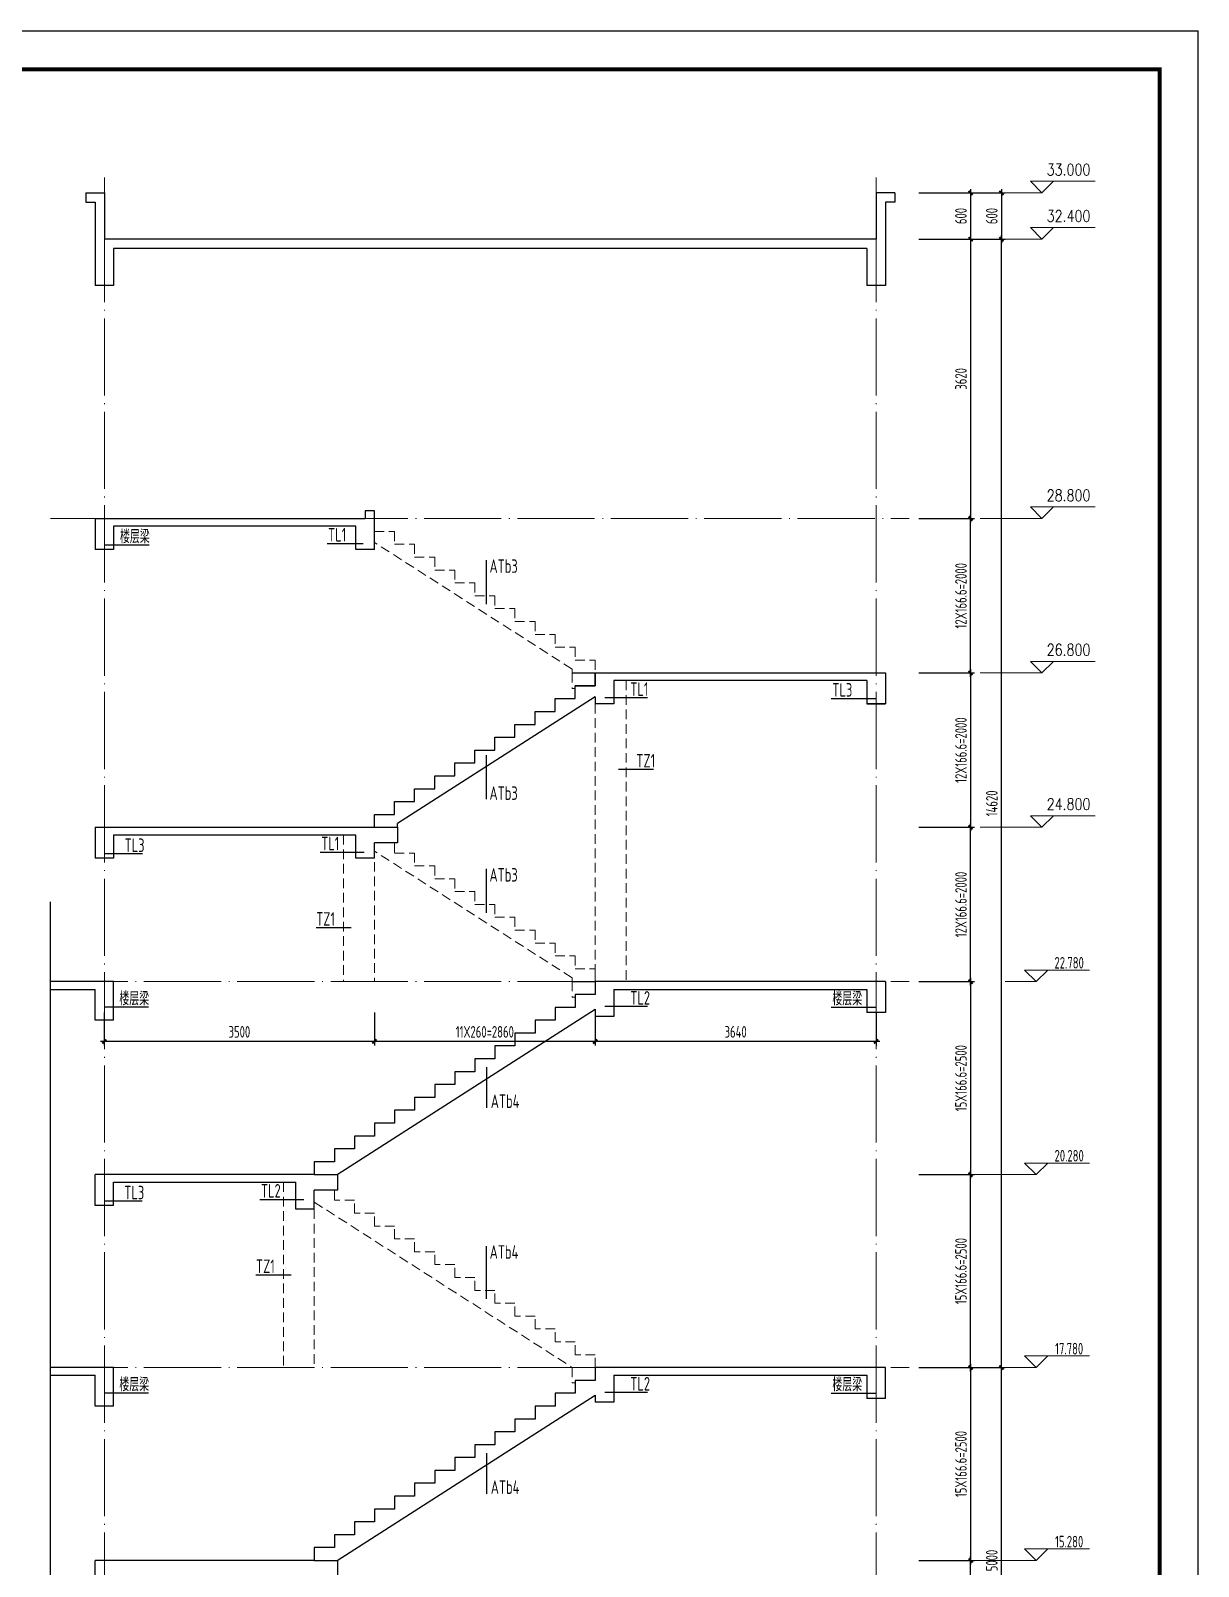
# Model space of a CAD drawing. Extents: x 56246 to 893198, y -950445 to -423535.
# Drawn here: x 531535 to 546663, y -480051 to -460155 of the extents above; entities that cross this region are included whole.
import ezdxf
from ezdxf.enums import TextEntityAlignment as Align

# ---------------------------------------------------------------- set-up
doc = ezdxf.new("R2010")
doc.units = 0
doc.header["$LTSCALE"] = 500
doc.linetypes.add('DOTE', pattern=[2.42, 2, -0.2, 0.02, -0.2])
doc.linetypes.add('HIDDEN', pattern=[0.375, 0.25, -0.125])
for name, color, linetype, lineweight in [('0S-楼梯-不可见', 2, 'HIDDEN', 18), ('0S-楼梯-尺寸', 21, 'Continuous', 13), ('0S-楼梯-线', 2, 'Continuous', 30), ('0S-详图-轴线', 1, 'DOTE', 13)]:
    doc.layers.add(name, color=color, linetype=linetype, lineweight=lineweight)
for name, color, linetype in [('OTHER', 7, 'Continuous'), ('T-TK', 157, 'Continuous'), ('TEXT_LT', 90, 'Continuous'), ('照明平面标注层', 111, 'Continuous')]:
    doc.layers.add(name, color=color, linetype=linetype)
doc.styles.add('DIM_FONT', font='SIMPLEX.shx', dxfattribs={"width": 0.8})
doc.styles.add('TSSD_DIMENSION', font='tssdeng.shx', dxfattribs={"width": 0.7, "bigfont": 'Hztxt.shx'})
doc.styles.add('TSSD_Rein', font='Tssdeng.shx', dxfattribs={"width": 0.7, "bigfont": 'hztxt.shx'})
doc.dimstyles.new('TSSD_50_50', dxfattribs={"dimtxt": 150, "dimasz": 50, "dimexe": 50, "dimexo": 125, "dimgap": 50, "dimtad": 1, "dimdec": 0, "dimzin": 0, "dimdsep": 46, "dimtxsty": 'TSSD_DIMENSION', "dimblk": 'ARCHTICK', "dimblk1": 'ARCHTICK', "dimblk2": 'ARCHTICK', "dimcen": 0, "dimdle": 50, "dimclrt": 7, "dimadec": 0, "dimazin": 0, "dimtfac": 1, "dimtdec": 0, "dimtix": 1, "dimtmove": 2, "dimatfit": 3, "dimfxl": 1, "dimtolj": 1, "dimtzin": 0, "dimarcsym": 0})

# ---------------------------------------------------------------- blocks, each defined once
blk = doc.blocks.new('A0-DWF')
at = {"layer": 'T-TK'}
for p in [(0, 0), (118900, -84100)]:
    blk.add_line(p, (118900, 0), dxfattribs=at)
at = {"layer": 'T-TK', "const_width": 100}
blk.add_lwpolyline([(2500, -83100), (117900, -83100), (117900, -1000), (2500, -1000)], close=True, dxfattribs=at)
blk = doc.blocks.new('_ArchTick')
at = {"color": 0, "linetype": 'ByBlock', "const_width": 0.5}
blk.add_lwpolyline([(-0.53, -0.53), (0.53, 0.53)], dxfattribs=at)
blk = doc.blocks.new('*D806')
at = {"layer": '0S-楼梯-尺寸', "color": 0, "lineweight": -2, "transparency": 16777216}
for p, q in [((543042, -477476), (544163, -477476)), ((544113, -482526), (544113, -477426)), ((543042, -482476), (544163, -482476))]:
    blk.add_line(p, q, dxfattribs=at)
at = {"layer": 'Defpoints', "color": 0, "transparency": 16777216}
for p in [(542917, -477476), (544113, -477476), (542917, -482476)]:
    blk.add_point(p, dxfattribs=at)
at = {"layer": '0S-楼梯-尺寸', "color": 0, "lineweight": -2, "transparency": 16777216, "xscale": 50, "yscale": 50, "zscale": 50}
for p, rotation in [((544113, -477476), 90), ((544113, -482476), 270)]:
    blk.add_blockref('_ArchTick', p, dxfattribs=dict(at, rotation=rotation))
at = {"layer": '0S-楼梯-尺寸', "color": 7, "transparency": 16777216, "insert": (543988, -479976), "char_height": 150, "attachment_point": 5, "rotation": 90, "style": 'TSSD_DIMENSION'}
blk.add_mtext('\\A1;5000', dxfattribs=at)
blk = doc.blocks.new('*D807')
at = {"layer": '0S-楼梯-尺寸', "color": 0, "lineweight": -2, "transparency": 16777216}
for p, q in [((543042, -462856), (544163, -462856)), ((544113, -477526), (544113, -462806)), ((543042, -477476), (544163, -477476))]:
    blk.add_line(p, q, dxfattribs=at)
at = {"layer": 'Defpoints', "color": 0, "transparency": 16777216}
for p in [(542917, -462856), (544113, -462856), (542917, -477476)]:
    blk.add_point(p, dxfattribs=at)
at = {"layer": '0S-楼梯-尺寸', "color": 0, "lineweight": -2, "transparency": 16777216, "xscale": 50, "yscale": 50, "zscale": 50}
for p, rotation in [((544113, -462856), 90), ((544113, -477476), 270)]:
    blk.add_blockref('_ArchTick', p, dxfattribs=dict(at, rotation=rotation))
at = {"layer": '0S-楼梯-尺寸', "color": 7, "transparency": 16777216, "insert": (543988, -470166), "char_height": 150, "attachment_point": 5, "rotation": 90, "style": 'TSSD_DIMENSION'}
blk.add_mtext('\\A1;14620', dxfattribs=at)
blk = doc.blocks.new('*D809')
at = {"layer": '0S-楼梯-尺寸', "color": 0, "lineweight": -2, "transparency": 16777216}
for p, q in [((543042, -479976), (543763, -479976)), ((543713, -482526), (543713, -479926)), ((543042, -482476), (543763, -482476))]:
    blk.add_line(p, q, dxfattribs=at)
at = {"layer": 'Defpoints', "color": 0, "transparency": 16777216}
for p in [(542917, -479976), (543713, -479976), (542917, -482476)]:
    blk.add_point(p, dxfattribs=at)
at = {"layer": '0S-楼梯-尺寸', "color": 0, "lineweight": -2, "transparency": 16777216, "xscale": 50, "yscale": 50, "zscale": 50}
for p, rotation in [((543713, -479976), 90), ((543713, -482476), 270)]:
    blk.add_blockref('_ArchTick', p, dxfattribs=dict(at, rotation=rotation))
at = {"layer": '0S-楼梯-尺寸', "color": 7, "transparency": 16777216, "insert": (543588, -481226), "char_height": 150, "attachment_point": 5, "rotation": 90, "style": 'TSSD_DIMENSION'}
blk.add_mtext('\\A1;15X166.6=2500', dxfattribs=at)
blk = doc.blocks.new('*D812')
at = {"layer": '0S-楼梯-尺寸', "color": 0, "lineweight": -2, "transparency": 16777216}
for p, q in [((543042, -477476), (543763, -477476)), ((543713, -477426), (543713, -480026)), ((543042, -479976), (543763, -479976))]:
    blk.add_line(p, q, dxfattribs=at)
at = {"layer": 'Defpoints', "color": 0, "transparency": 16777216}
for p in [(542917, -477476), (542917, -479976), (543713, -479976)]:
    blk.add_point(p, dxfattribs=at)
at = {"layer": '0S-楼梯-尺寸', "color": 0, "lineweight": -2, "transparency": 16777216, "xscale": 50, "yscale": 50, "zscale": 50}
for p, rotation in [((543713, -477476), 90), ((543713, -479976), 270)]:
    blk.add_blockref('_ArchTick', p, dxfattribs=dict(at, rotation=rotation))
at = {"layer": '0S-楼梯-尺寸', "color": 7, "transparency": 16777216, "insert": (543588, -478726), "char_height": 150, "attachment_point": 5, "rotation": 90, "style": 'TSSD_DIMENSION'}
blk.add_mtext('\\A1;15X166.6=2500', dxfattribs=at)
blk = doc.blocks.new('*D813')
at = {"layer": '0S-楼梯-尺寸', "color": 0, "lineweight": -2, "transparency": 16777216}
for p, q in [((543042, -474976), (543763, -474976)), ((543713, -477526), (543713, -474926)), ((543042, -477476), (543763, -477476))]:
    blk.add_line(p, q, dxfattribs=at)
at = {"layer": 'Defpoints', "color": 0, "transparency": 16777216}
for p in [(542917, -474976), (543713, -474976), (542917, -477476)]:
    blk.add_point(p, dxfattribs=at)
at = {"layer": '0S-楼梯-尺寸', "color": 0, "lineweight": -2, "transparency": 16777216, "xscale": 50, "yscale": 50, "zscale": 50}
for p, rotation in [((543713, -474976), 90), ((543713, -477476), 270)]:
    blk.add_blockref('_ArchTick', p, dxfattribs=dict(at, rotation=rotation))
at = {"layer": '0S-楼梯-尺寸', "color": 7, "transparency": 16777216, "insert": (543588, -476226), "char_height": 150, "attachment_point": 5, "rotation": 90, "style": 'TSSD_DIMENSION'}
blk.add_mtext('\\A1;15X166.6=2500', dxfattribs=at)
blk = doc.blocks.new('*D814')
at = {"layer": '0S-楼梯-尺寸', "color": 0, "lineweight": -2, "transparency": 16777216}
for p, q in [((543042, -472476), (543763, -472476)), ((543713, -472426), (543713, -475026)), ((543042, -474976), (543763, -474976))]:
    blk.add_line(p, q, dxfattribs=at)
at = {"layer": 'Defpoints', "color": 0, "transparency": 16777216}
for p in [(542917, -472476), (542917, -474976), (543713, -474976)]:
    blk.add_point(p, dxfattribs=at)
at = {"layer": '0S-楼梯-尺寸', "color": 0, "lineweight": -2, "transparency": 16777216, "xscale": 50, "yscale": 50, "zscale": 50}
for p, rotation in [((543713, -472476), 90), ((543713, -474976), 270)]:
    blk.add_blockref('_ArchTick', p, dxfattribs=dict(at, rotation=rotation))
at = {"layer": '0S-楼梯-尺寸', "color": 7, "transparency": 16777216, "insert": (543588, -473726), "char_height": 150, "attachment_point": 5, "rotation": 90, "style": 'TSSD_DIMENSION'}
blk.add_mtext('\\A1;15X166.6=2500', dxfattribs=at)
blk = doc.blocks.new('*D822')
at = {"layer": '0S-楼梯-尺寸', "color": 0, "lineweight": -2, "transparency": 16777216}
for p, q in [((543042, -462256), (544163, -462256)), ((544113, -462206), (544113, -462906)), ((543042, -462856), (544163, -462856))]:
    blk.add_line(p, q, dxfattribs=at)
at = {"layer": 'Defpoints', "color": 0, "transparency": 16777216}
for p in [(542917, -462256), (542917, -462856), (544113, -462856)]:
    blk.add_point(p, dxfattribs=at)
at = {"layer": '0S-楼梯-尺寸', "color": 0, "lineweight": -2, "transparency": 16777216, "xscale": 50, "yscale": 50, "zscale": 50}
for p, rotation in [((544113, -462256), 90), ((544113, -462856), 270)]:
    blk.add_blockref('_ArchTick', p, dxfattribs=dict(at, rotation=rotation))
at = {"layer": '0S-楼梯-尺寸', "color": 7, "transparency": 16777216, "insert": (543988, -462556), "char_height": 150, "attachment_point": 5, "rotation": 90, "style": 'TSSD_DIMENSION'}
blk.add_mtext('\\A1;600', dxfattribs=at)
blk = doc.blocks.new('*D823')
at = {"layer": '0S-楼梯-尺寸', "color": 0, "lineweight": -2, "transparency": 16777216}
for p, q in [((543042, -470476), (543763, -470476)), ((543713, -472526), (543713, -470426)), ((543042, -472476), (543763, -472476))]:
    blk.add_line(p, q, dxfattribs=at)
at = {"layer": 'Defpoints', "color": 0, "transparency": 16777216}
for p in [(542917, -470476), (543713, -470476), (542917, -472476)]:
    blk.add_point(p, dxfattribs=at)
at = {"layer": '0S-楼梯-尺寸', "color": 0, "lineweight": -2, "transparency": 16777216, "xscale": 50, "yscale": 50, "zscale": 50}
for p, rotation in [((543713, -470476), 90), ((543713, -472476), 270)]:
    blk.add_blockref('_ArchTick', p, dxfattribs=dict(at, rotation=rotation))
at = {"layer": '0S-楼梯-尺寸', "color": 7, "transparency": 16777216, "insert": (543588, -471476), "char_height": 150, "attachment_point": 5, "rotation": 90, "style": 'TSSD_DIMENSION'}
blk.add_mtext('\\A1;12X166.6=2000', dxfattribs=at)
blk = doc.blocks.new('*D824')
at = {"layer": '0S-楼梯-尺寸', "color": 0, "lineweight": -2, "transparency": 16777216}
for p, q in [((543042, -468476), (543763, -468476)), ((543713, -468426), (543713, -470526)), ((543042, -470476), (543763, -470476))]:
    blk.add_line(p, q, dxfattribs=at)
at = {"layer": 'Defpoints', "color": 0, "transparency": 16777216}
for p in [(542917, -468476), (542917, -470476), (543713, -470476)]:
    blk.add_point(p, dxfattribs=at)
at = {"layer": '0S-楼梯-尺寸', "color": 0, "lineweight": -2, "transparency": 16777216, "xscale": 50, "yscale": 50, "zscale": 50}
for p, rotation in [((543713, -468476), 90), ((543713, -470476), 270)]:
    blk.add_blockref('_ArchTick', p, dxfattribs=dict(at, rotation=rotation))
at = {"layer": '0S-楼梯-尺寸', "color": 7, "transparency": 16777216, "insert": (543588, -469476), "char_height": 150, "attachment_point": 5, "rotation": 90, "style": 'TSSD_DIMENSION'}
blk.add_mtext('\\A1;12X166.6=2000', dxfattribs=at)
blk = doc.blocks.new('*D825')
at = {"layer": '0S-楼梯-尺寸', "color": 0, "lineweight": -2, "transparency": 16777216}
for p, q in [((543042, -466476), (543763, -466476)), ((543713, -468526), (543713, -466426)), ((543042, -468476), (543763, -468476))]:
    blk.add_line(p, q, dxfattribs=at)
at = {"layer": 'Defpoints', "color": 0, "transparency": 16777216}
for p in [(542917, -466476), (543713, -466476), (542917, -468476)]:
    blk.add_point(p, dxfattribs=at)
at = {"layer": '0S-楼梯-尺寸', "color": 0, "lineweight": -2, "transparency": 16777216, "xscale": 50, "yscale": 50, "zscale": 50}
for p, rotation in [((543713, -466476), 90), ((543713, -468476), 270)]:
    blk.add_blockref('_ArchTick', p, dxfattribs=dict(at, rotation=rotation))
at = {"layer": '0S-楼梯-尺寸', "color": 7, "transparency": 16777216, "insert": (543588, -467476), "char_height": 150, "attachment_point": 5, "rotation": 90, "style": 'TSSD_DIMENSION'}
blk.add_mtext('\\A1;12X166.6=2000', dxfattribs=at)
blk = doc.blocks.new('*D826')
at = {"layer": '0S-楼梯-尺寸', "color": 0, "lineweight": -2, "transparency": 16777216}
for p, q in [((543042, -462856), (543763, -462856)), ((543713, -462806), (543713, -466526)), ((543042, -466476), (543763, -466476))]:
    blk.add_line(p, q, dxfattribs=at)
at = {"layer": 'Defpoints', "color": 0, "transparency": 16777216}
for p in [(542917, -462856), (542917, -466476), (543713, -466476)]:
    blk.add_point(p, dxfattribs=at)
at = {"layer": '0S-楼梯-尺寸', "color": 0, "lineweight": -2, "transparency": 16777216, "xscale": 50, "yscale": 50, "zscale": 50}
for p, rotation in [((543713, -462856), 90), ((543713, -466476), 270)]:
    blk.add_blockref('_ArchTick', p, dxfattribs=dict(at, rotation=rotation))
at = {"layer": '0S-楼梯-尺寸', "color": 7, "transparency": 16777216, "insert": (543588, -464666), "char_height": 150, "attachment_point": 5, "rotation": 90, "style": 'TSSD_DIMENSION'}
blk.add_mtext('\\A1;3620', dxfattribs=at)
blk = doc.blocks.new('*D827')
at = {"layer": '0S-楼梯-尺寸', "color": 0, "lineweight": -2, "transparency": 16777216}
for p, q in [((543042, -462256), (543763, -462256)), ((543713, -462206), (543713, -462906)), ((543042, -462856), (543763, -462856))]:
    blk.add_line(p, q, dxfattribs=at)
at = {"layer": 'Defpoints', "color": 0, "transparency": 16777216}
for p in [(542917, -462256), (542917, -462856), (543713, -462856)]:
    blk.add_point(p, dxfattribs=at)
at = {"layer": '0S-楼梯-尺寸', "color": 0, "lineweight": -2, "transparency": 16777216, "xscale": 50, "yscale": 50, "zscale": 50}
for p, rotation in [((543713, -462256), 90), ((543713, -462856), 270)]:
    blk.add_blockref('_ArchTick', p, dxfattribs=dict(at, rotation=rotation))
at = {"layer": '0S-楼梯-尺寸', "color": 7, "transparency": 16777216, "insert": (543588, -462556), "char_height": 150, "attachment_point": 5, "rotation": 90, "style": 'TSSD_DIMENSION'}
blk.add_mtext('\\A1;600', dxfattribs=at)
blk = doc.blocks.new('*D828')
at = {"layer": '0S-楼梯-尺寸', "color": 0, "lineweight": -2, "transparency": 16777216}
for p, q in [((532489, -472876), (532489, -473301)), ((535989, -472876), (535989, -473301)), ((536039, -473251), (532439, -473251))]:
    blk.add_line(p, q, dxfattribs=at)
at = {"layer": 'Defpoints', "color": 0, "transparency": 16777216}
for p in [(532489, -472751), (535989, -472751), (532489, -473251)]:
    blk.add_point(p, dxfattribs=at)
at = {"layer": '0S-楼梯-尺寸', "color": 0, "lineweight": -2, "transparency": 16777216, "xscale": 50, "yscale": 50, "zscale": 50, "rotation": 180}
blk.add_blockref('_ArchTick', (532489, -473251), dxfattribs=at)
at = {"layer": '0S-楼梯-尺寸', "color": 0, "lineweight": -2, "transparency": 16777216, "xscale": 50, "yscale": 50, "zscale": 50}
blk.add_blockref('_ArchTick', (535989, -473251), dxfattribs=at)
at = {"layer": '0S-楼梯-尺寸', "color": 7, "transparency": 16777216, "insert": (534239, -473126), "char_height": 150, "attachment_point": 5, "style": 'TSSD_DIMENSION'}
blk.add_mtext('\\A1;3500', dxfattribs=at)
blk = doc.blocks.new('*D829')
at = {"layer": '0S-楼梯-尺寸', "color": 0, "lineweight": -2, "transparency": 16777216}
for p, q in [((535989, -472876), (535989, -473301)), ((538849, -472876), (538849, -473301)), ((538899, -473251), (535939, -473251))]:
    blk.add_line(p, q, dxfattribs=at)
at = {"layer": 'Defpoints', "color": 0, "transparency": 16777216}
for p in [(535989, -472751), (538849, -472751), (535989, -473251)]:
    blk.add_point(p, dxfattribs=at)
at = {"layer": '0S-楼梯-尺寸', "color": 0, "lineweight": -2, "transparency": 16777216, "xscale": 50, "yscale": 50, "zscale": 50, "rotation": 180}
blk.add_blockref('_ArchTick', (535989, -473251), dxfattribs=at)
at = {"layer": '0S-楼梯-尺寸', "color": 0, "lineweight": -2, "transparency": 16777216, "xscale": 50, "yscale": 50, "zscale": 50}
blk.add_blockref('_ArchTick', (538849, -473251), dxfattribs=at)
at = {"layer": '0S-楼梯-尺寸', "color": 7, "transparency": 16777216, "insert": (537419, -473126), "char_height": 150, "attachment_point": 5, "style": 'TSSD_DIMENSION'}
blk.add_mtext('\\A1;11X260=2860', dxfattribs=at)
blk = doc.blocks.new('*D830')
at = {"layer": '0S-楼梯-尺寸', "color": 0, "lineweight": -2, "transparency": 16777216}
for p, q in [((538849, -472876), (538849, -473301)), ((542489, -472876), (542489, -473301)), ((542539, -473251), (538799, -473251))]:
    blk.add_line(p, q, dxfattribs=at)
at = {"layer": 'Defpoints', "color": 0, "transparency": 16777216}
for p in [(538849, -472751), (542489, -472751), (538849, -473251)]:
    blk.add_point(p, dxfattribs=at)
at = {"layer": '0S-楼梯-尺寸', "color": 0, "lineweight": -2, "transparency": 16777216, "xscale": 50, "yscale": 50, "zscale": 50, "rotation": 180}
blk.add_blockref('_ArchTick', (538849, -473251), dxfattribs=at)
at = {"layer": '0S-楼梯-尺寸', "color": 0, "lineweight": -2, "transparency": 16777216, "xscale": 50, "yscale": 50, "zscale": 50}
blk.add_blockref('_ArchTick', (542489, -473251), dxfattribs=at)
at = {"layer": '0S-楼梯-尺寸', "color": 7, "transparency": 16777216, "insert": (540669, -473126), "char_height": 150, "attachment_point": 5, "style": 'TSSD_DIMENSION'}
blk.add_mtext('\\A1;3640', dxfattribs=at)

msp = doc.modelspace()

# ---------------------------------------------------------------- linework, layer by layer
at = {"const_width": 15, "elevation": -47.6426}
for points in [[(538849.4979, -468475.7507), (538549.4979, -468475.7507)], [(535989.1756, -470475.7507), (536289.1756, -470475.7507)], [(538849.4979, -472475.7507), (538549.4979, -472475.7507)], [(535209.4979, -474975.7507), (535509.4979, -474975.7507)], [(538849.4979, -477475.7507), (538549.4979, -477475.7507)], [(535209.4979, -479975.7507), (535509.4979, -479975.7507)]]:
    msp.add_lwpolyline(points, dxfattribs=at)
at = {"layer": '0S-楼梯-不可见'}
for p, q in [((535989.4979, -466642.4174, -47.6426), (536249.4979, -466642.4174, -47.6426)), ((536249.4979, -466642.4174, -47.6426), (536249.4979, -466809.0841, -47.6426)), ((538549.4979, -468425.9813, -47.6426), (535989.4979, -466784.9557, -47.6426)), ((536249.4979, -466809.0841, -47.6426), (536509.4979, -466809.0841, -47.6426)), ((536509.4979, -466809.0841, -47.6426), (536509.4979, -466975.7507, -47.6426)), ((536509.4979, -466975.7507, -47.6426), (536769.4979, -466975.7507, -47.6426)), ((536769.4979, -466975.7507, -47.6426), (536769.4979, -467142.4174, -47.6426)), ((536769.4979, -467142.4174, -47.6426), (537029.4979, -467142.4174, -47.6426)), ((537029.4979, -467142.4174, -47.6426), (537029.4979, -467309.0841, -47.6426)), ((537029.4979, -467309.0841, -47.6426), (537289.4979, -467309.0841, -47.6426)), ((537289.4979, -467309.0841, -47.6426), (537289.4979, -467475.7507, -47.6426)), ((537289.4979, -467475.7507, -47.6426), (537549.4979, -467475.7507, -47.6426)), ((537549.4979, -467475.7507, -47.6426), (537549.4979, -467642.4174, -47.6426)), ((537549.4979, -467642.4174, -47.6426), (537809.4979, -467642.4174, -47.6426)), ((537809.4979, -467642.4174, -47.6426), (537809.4979, -467809.0841, -47.6426)), ((537809.4979, -467809.0841, -47.6426), (538069.4979, -467809.0841, -47.6426)), ((538069.4979, -467809.0841, -47.6426), (538069.4979, -467975.7507, -47.6426)), ((538069.4979, -467975.7507, -47.6426), (538329.4979, -467975.7507, -47.6426)), ((538329.4979, -467975.7507, -47.6426), (538329.4979, -468142.4174, -47.6426)), ((538329.4979, -468142.4174, -47.6426), (538589.4979, -468142.4174, -47.6426)), ((538589.4979, -468142.4174, -47.6426), (538589.4979, -468309.0841, -47.6426)), ((538589.4979, -468309.0841, -47.6426), (538849.4979, -468309.0841, -47.6426)), ((538849.4979, -468309.0841, -47.6426), (538849.4979, -468475.7507, -47.6426)), ((538549.4979, -468475.7507, -47.6426), (538549.4979, -468425.9813, -47.6426)), ((539249.4979, -468575.7507, -47.6426), (539249.4979, -472475.7507, -47.6426)), ((538849.4979, -468875.7507, -47.6426), (538849.4979, -472475.7507, -47.6426)), ((535589.4979, -470575.7507, -47.6426), (535589.4979, -472475.7507, -47.6426)), ((536249.4979, -470675.7507, -47.6426), (536249.4979, -470809.0841, -47.6426)), ((538549.4979, -472425.9813, -47.6426), (535989.4979, -470784.9557, -47.6426)), ((535989.4979, -470925.7507, -47.6426), (535989.4979, -472475.7507, -47.6426)), ((536249.4979, -470809.0841, -47.6426), (536509.4979, -470809.0841, -47.6426)), ((536509.4979, -470809.0841, -47.6426), (536509.4979, -470975.7507, -47.6426)), ((536509.4979, -470975.7507, -47.6426), (536769.4979, -470975.7507, -47.6426)), ((536769.4979, -470975.7507, -47.6426), (536769.4979, -471142.4174, -47.6426)), ((536769.4979, -471142.4174, -47.6426), (537029.4979, -471142.4174, -47.6426)), ((537029.4979, -471142.4174, -47.6426), (537029.4979, -471309.0841, -47.6426)), ((537029.4979, -471309.0841, -47.6426), (537289.4979, -471309.0841, -47.6426)), ((537289.4979, -471309.0841, -47.6426), (537289.4979, -471475.7507, -47.6426)), ((537289.4979, -471475.7507, -47.6426), (537549.4979, -471475.7507, -47.6426)), ((537549.4979, -471475.7507, -47.6426), (537549.4979, -471642.4174, -47.6426)), ((537549.4979, -471642.4174, -47.6426), (537809.4979, -471642.4174, -47.6426)), ((537809.4979, -471642.4174, -47.6426), (537809.4979, -471809.0841, -47.6426)), ((537809.4979, -471809.0841, -47.6426), (538069.4979, -471809.0841, -47.6426)), ((538069.4979, -471809.0841, -47.6426), (538069.4979, -471975.7507, -47.6426)), ((538069.4979, -471975.7507, -47.6426), (538329.4979, -471975.7507, -47.6426)), ((538329.4979, -471975.7507, -47.6426), (538329.4979, -472142.4174, -47.6426)), ((538329.4979, -472142.4174, -47.6426), (538589.4979, -472142.4174, -47.6426)), ((538589.4979, -472142.4174, -47.6426), (538589.4979, -472309.0841, -47.6426)), ((538589.4979, -472309.0841, -47.6426), (538849.4979, -472309.0841, -47.6426)), ((538849.4979, -472309.0841, -47.6426), (538849.4979, -472475.7507, -47.6426)), ((538549.4979, -472475.7507, -47.6426), (538549.4979, -472425.9813, -47.6426)), ((534809.4979, -475075.7507, -47.6426), (534809.4979, -477475.7507, -47.6426)), ((535469.4979, -475309.0841, -47.6426), (535469.4979, -475175.7507, -47.6426)), ((535729.4979, -475309.0841, -47.6426), (535469.4979, -475309.0841, -47.6426)), ((535729.4979, -475475.7507, -47.6426), (535729.4979, -475309.0841, -47.6426)), ((535209.4979, -475332.4684, -47.6426), (538553.0183, -477475.7507, -47.6426)), ((535209.4979, -475425.7507, -47.6426), (535209.4979, -477475.7507, -47.6426)), ((535989.4979, -475475.7507, -47.6426), (535729.4979, -475475.7507, -47.6426)), ((535989.4979, -475642.4174, -47.6426), (535989.4979, -475475.7507, -47.6426)), ((536249.4979, -475642.4174, -47.6426), (535989.4979, -475642.4174, -47.6426)), ((536249.4979, -475809.0841, -47.6426), (536249.4979, -475642.4174, -47.6426)), ((536509.4979, -475809.0841, -47.6426), (536249.4979, -475809.0841, -47.6426)), ((536509.4979, -475975.7507, -47.6426), (536509.4979, -475809.0841, -47.6426)), ((536769.4979, -475975.7507, -47.6426), (536509.4979, -475975.7507, -47.6426)), ((536769.4979, -476142.4174, -47.6426), (536769.4979, -475975.7507, -47.6426)), ((537029.4979, -476142.4174, -47.6426), (536769.4979, -476142.4174, -47.6426)), ((537029.4979, -476309.0841, -47.6426), (537029.4979, -476142.4174, -47.6426)), ((537289.4979, -476309.0841, -47.6426), (537029.4979, -476309.0841, -47.6426)), ((537289.4979, -476475.7507, -47.6426), (537289.4979, -476309.0841, -47.6426)), ((537549.4979, -476475.7507, -47.6426), (537289.4979, -476475.7507, -47.6426)), ((537549.4979, -476642.4174, -47.6426), (537549.4979, -476475.7507, -47.6426)), ((537809.4979, -476642.4174, -47.6426), (537549.4979, -476642.4174, -47.6426)), ((537809.4979, -476809.0841, -47.6426), (537809.4979, -476642.4174, -47.6426)), ((538069.4979, -476809.0841, -47.6426), (537809.4979, -476809.0841, -47.6426)), ((538069.4979, -476975.7507, -47.6426), (538069.4979, -476809.0841, -47.6426)), ((538329.4979, -476975.7507, -47.6426), (538069.4979, -476975.7507, -47.6426)), ((538329.4979, -477142.4174, -47.6426), (538329.4979, -476975.7507, -47.6426)), ((538589.4979, -477142.4174, -47.6426), (538329.4979, -477142.4174, -47.6426)), ((538589.4979, -477309.0841, -47.6426), (538589.4979, -477142.4174, -47.6426)), ((538849.4979, -477309.0841, -47.6426), (538589.4979, -477309.0841, -47.6426)), ((538849.4979, -477475.7507, -47.6426), (538849.4979, -477309.0841, -47.6426))]:
    msp.add_line(p, q, dxfattribs=at)
at = {"layer": '0S-楼梯-不可见', "elevation": -47.6426}
for points in [[(538849.4979, -468475.7507), (538549.4979, -468475.7507), (538549.4979, -468675.7507), (538589.4979, -468675.7507)], [(538849.4979, -472475.7507), (538549.4979, -472475.7507), (538549.4979, -472675.7507), (538589.4979, -472675.7507)], [(538849.4979, -477475.7507), (538549.4979, -477475.7507), (538549.4979, -477675.7507), (538589.4979, -477675.7507)]]:
    msp.add_lwpolyline(points, dxfattribs=at)
at = {"layer": '0S-楼梯-尺寸'}
for p, q in [((544638.2156, -462255.7507, -47.6426), (544488.2156, -462105.7507, -47.6426)), ((544488.2156, -462105.7507, -47.6426), (544788.2156, -462105.7507, -47.6426)), ((544788.2156, -462105.7507, -47.6426), (544638.2156, -462255.7507, -47.6426)), ((544638.2156, -462105.7507, -47.6426), (545326.787, -462105.7507, -47.6426)), ((544638.2156, -462255.7507, -47.6426), (543838.2156, -462255.7507, -47.6426)), ((544488.2156, -462705.7507, -47.6426), (544788.2156, -462705.7507, -47.6426)), ((544638.2156, -462855.7507, -47.6426), (544488.2156, -462705.7507, -47.6426)), ((544638.2156, -462705.7507, -47.6426), (545326.787, -462705.7507, -47.6426)), ((544788.2156, -462705.7507, -47.6426), (544638.2156, -462855.7507, -47.6426)), ((544638.2156, -462855.7507, -47.6426), (543838.2156, -462855.7507, -47.6426)), ((544638.2156, -466475.7507, -47.6426), (544488.2156, -466325.7507, -47.6426)), ((544488.2156, -466325.7507, -47.6426), (544788.2156, -466325.7507, -47.6426)), ((544788.2156, -466325.7507, -47.6426), (544638.2156, -466475.7507, -47.6426)), ((544638.2156, -466325.7507, -47.6426), (545326.787, -466325.7507, -47.6426)), ((544638.2156, -466475.7507, -47.6426), (543838.2156, -466475.7507, -47.6426)), ((544488.2156, -468325.7507, -47.6426), (544788.2156, -468325.7507, -47.6426)), ((544638.2156, -468475.7507, -47.6426), (544488.2156, -468325.7507, -47.6426)), ((544638.2156, -468325.7507, -47.6426), (545326.787, -468325.7507, -47.6426)), ((544788.2156, -468325.7507, -47.6426), (544638.2156, -468475.7507, -47.6426)), ((544638.2156, -468475.7507, -47.6426), (543838.2156, -468475.7507, -47.6426)), ((544638.2156, -470475.7507, -47.6426), (544488.2156, -470325.7507, -47.6426)), ((544488.2156, -470325.7507, -47.6426), (544788.2156, -470325.7507, -47.6426)), ((544788.2156, -470325.7507, -47.6426), (544638.2156, -470475.7507, -47.6426)), ((544638.2156, -470325.7507, -47.6426), (545326.787, -470325.7507, -47.6426)), ((544638.2156, -470475.7507, -47.6426), (543838.2156, -470475.7507, -47.6426)), ((544563.2156, -472475.7507, -47.6426), (544413.2156, -472325.7507, -47.6426)), ((544413.2156, -472325.7507, -47.6426), (544713.2156, -472325.7507, -47.6426)), ((544713.2156, -472325.7507, -47.6426), (544563.2156, -472475.7507, -47.6426)), ((544563.2156, -472325.7507, -47.6426), (545251.787, -472325.7507, -47.6426)), ((544563.2156, -472475.7507, -47.6426), (544163.2156, -472475.7507, -47.6426)), ((544563.2156, -474975.7507, -47.6426), (544413.2156, -474825.7507, -47.6426)), ((544413.2156, -474825.7507, -47.6426), (544713.2156, -474825.7507, -47.6426)), ((544713.2156, -474825.7507, -47.6426), (544563.2156, -474975.7507, -47.6426)), ((544563.2156, -474825.7507, -47.6426), (545251.787, -474825.7507, -47.6426)), ((544563.2156, -474975.7507, -47.6426), (543763.2156, -474975.7507, -47.6426)), ((544563.2156, -477475.7507, -47.6426), (544163.2156, -477475.7507, -47.6426)), ((544413.2156, -477325.7507, -47.6426), (544713.2156, -477325.7507, -47.6426)), ((544563.2156, -477475.7507, -47.6426), (544413.2156, -477325.7507, -47.6426)), ((544563.2156, -477325.7507, -47.6426), (545251.787, -477325.7507, -47.6426)), ((544713.2156, -477325.7507, -47.6426), (544563.2156, -477475.7507, -47.6426)), ((544413.2156, -479825.7507, -47.6426), (544713.2156, -479825.7507, -47.6426)), ((544563.2156, -479975.7507, -47.6426), (544413.2156, -479825.7507, -47.6426)), ((544563.2156, -479825.7507, -47.6426), (545251.787, -479825.7507, -47.6426)), ((544713.2156, -479825.7507, -47.6426), (544563.2156, -479975.7507, -47.6426)), ((544563.2156, -479975.7507, -47.6426), (543763.2156, -479975.7507, -47.6426))]:
    msp.add_line(p, q, dxfattribs=at)
at = {"layer": '0S-楼梯-线'}
for p, q in [((532249.4979, -462255.7507, -47.6426), (532489.4979, -462255.7507, -47.6426)), ((532249.4979, -462255.7507, -47.6426), (532249.4979, -462375.7507, -47.6426)), ((532249.4979, -462375.7507, -47.6426), (532369.4979, -462375.7507, -47.6426)), ((532369.4979, -462375.7507, -47.6426), (532369.4979, -463455.7507, -47.6426)), ((532489.4979, -462255.7507, -47.6426), (532489.4979, -462855.7507, -47.6426)), ((542729.4979, -462255.7507, -47.6426), (542489.4979, -462255.7507, -47.6426)), ((542489.4979, -462255.7507, -47.6426), (542489.4979, -462855.7507, -47.6426)), ((542609.4979, -462375.7507, -47.6426), (542609.4979, -463455.7507, -47.6426)), ((542729.4979, -462375.7507, -47.6426), (542609.4979, -462375.7507, -47.6426)), ((542729.4979, -462255.7507, -47.6426), (542729.4979, -462375.7507, -47.6426)), ((542489.4979, -462855.7507, -47.6426), (532489.4979, -462855.7507, -47.6426)), ((542369.4979, -462975.7507, -47.6426), (532609.4979, -462975.7507, -47.6426)), ((532609.4979, -462975.7507, -47.6426), (532609.4979, -463455.7507, -47.6426)), ((542369.4979, -462975.7507, -47.6426), (542369.4979, -463455.7507, -47.6426)), ((532609.4979, -463455.7507, -47.6426), (532369.4979, -463455.7507, -47.6426)), ((542609.4979, -463455.7507, -47.6426), (542369.4979, -463455.7507, -47.6426)), ((532369.4979, -466475.7507, -47.6426), (535869.4979, -466475.7507, -47.6426)), ((532369.4979, -466475.7507, -47.6426), (532369.4979, -466875.7507, -47.6426)), ((535989.4979, -466375.7507, -47.6426), (535869.4979, -466375.7507, -47.6426)), ((535869.4979, -466375.7507, -47.6426), (535869.4979, -466475.7507, -47.6426)), ((535989.4979, -466875.7507, -47.6426), (535989.4979, -466375.7507, -47.6426)), ((532609.4979, -466575.7507, -47.6426), (532609.4979, -466875.7507, -47.6426)), ((535749.4979, -466575.7507, -47.6426), (532609.4979, -466575.7507, -47.6426)), ((535749.4979, -466875.7507, -47.6426), (535749.4979, -466575.7507, -47.6426)), ((532609.4979, -466875.7507, -47.6426), (532369.4979, -466875.7507, -47.6426)), ((535989.4979, -466875.7507, -47.6426), (535749.4979, -466875.7507, -47.6426)), ((538849.4979, -468475.7507, -47.6426), (542609.4979, -468475.7507, -47.6426)), ((538849.4979, -468642.4174, -47.6426), (538849.4979, -468475.7507, -47.6426)), ((538849.4979, -468475.7507, -47.6426), (538849.4979, -468642.4174, -47.6426)), ((542609.4979, -468475.7507, -47.6426), (542609.4979, -468875.7507, -47.6426)), ((538589.4979, -468642.4174, -47.6426), (538849.4979, -468642.4174, -47.6426)), ((538589.4979, -468809.0841, -47.6426), (538589.4979, -468642.4174, -47.6426)), ((538849.4979, -468642.4174, -47.6426), (538589.4979, -468642.4174, -47.6426)), ((542369.4979, -468575.7507, -47.6426), (539089.4979, -468575.7507, -47.6426)), ((539089.4979, -468575.7507, -47.6426), (539089.4979, -468875.7507, -47.6426)), ((542369.4979, -468575.7507, -47.6426), (542369.4979, -468875.7507, -47.6426)), ((538849.4979, -468784.9557, -47.6426), (536289.1756, -470426.188, -47.6426)), ((538329.4979, -468809.0841, -47.6426), (538589.4979, -468809.0841, -47.6426)), ((538329.4979, -468975.7507, -47.6426), (538329.4979, -468809.0841, -47.6426)), ((538849.4979, -468784.9557, -47.6426), (538849.4979, -468875.7507, -47.6426)), ((539089.4979, -468875.7507, -47.6426), (538849.4979, -468875.7507, -47.6426)), ((542369.4979, -468875.7507, -47.6426), (542609.4979, -468875.7507, -47.6426)), ((542609.4979, -468875.7507, -47.6426), (542369.4979, -468875.7507, -47.6426)), ((537809.4979, -469142.4174, -47.6426), (538069.4979, -469142.4174, -47.6426)), ((537809.4979, -469309.0841, -47.6426), (537809.4979, -469142.4174, -47.6426)), ((538069.4979, -468975.7507, -47.6426), (538329.4979, -468975.7507, -47.6426)), ((538069.4979, -469142.4174, -47.6426), (538069.4979, -468975.7507, -47.6426)), ((537549.4979, -469309.0841, -47.6426), (537809.4979, -469309.0841, -47.6426)), ((537549.4979, -469475.7507, -47.6426), (537549.4979, -469309.0841, -47.6426)), ((537289.4979, -469475.7507, -47.6426), (537549.4979, -469475.7507, -47.6426)), ((537289.4979, -469642.4174, -47.6426), (537289.4979, -469475.7507, -47.6426)), ((537029.4979, -469642.4174, -47.6426), (537289.4979, -469642.4174, -47.6426)), ((537029.4979, -469809.0841, -47.6426), (537029.4979, -469642.4174, -47.6426)), ((536769.4979, -469809.0841, -47.6426), (537029.4979, -469809.0841, -47.6426)), ((536769.4979, -469975.7507, -47.6426), (536769.4979, -469809.0841, -47.6426)), ((536509.4979, -469975.7507, -47.6426), (536769.4979, -469975.7507, -47.6426)), ((536509.4979, -470142.4174, -47.6426), (536509.4979, -469975.7507, -47.6426)), ((535989.4979, -470309.0841, -47.6426), (536249.4979, -470309.0841, -47.6426)), ((535989.4979, -470475.7507, -47.6426), (535989.4979, -470309.0841, -47.6426)), ((536249.4979, -470142.4174, -47.6426), (536509.4979, -470142.4174, -47.6426)), ((536249.4979, -470309.0841, -47.6426), (536249.4979, -470142.4174, -47.6426)), ((532369.4979, -470475.7507, -47.6426), (535989.4979, -470475.7507, -47.6426)), ((532369.4979, -470475.7507, -47.6426), (532369.4979, -470875.7507, -47.6426)), ((536289.1756, -470475.7507, -47.6426), (536289.1756, -470426.188, -47.6426)), ((532609.4979, -470575.7507, -47.6426), (532609.4979, -470875.7507, -47.6426)), ((535749.4979, -470575.7507, -47.6426), (532609.4979, -470575.7507, -47.6426)), ((535749.4979, -470875.7507, -47.6426), (535749.4979, -470575.7507, -47.6426)), ((535989.4979, -470875.7507, -47.6426), (535989.4979, -470675.7507, -47.6426)), ((532609.4979, -470875.7507, -47.6426), (532369.4979, -470875.7507, -47.6426)), ((535989.4979, -470875.7507, -47.6426), (535749.4979, -470875.7507, -47.6426)), ((532609.4979, -472475.7507, -47.6426), (531791.8496, -472475.7507, -47.6426)), ((532609.4979, -472975.7507, -47.6426), (532609.4979, -472475.7507, -47.6426)), ((542609.4979, -472475.7507, -47.6426), (538849.4979, -472475.7507, -47.6426)), ((538849.4979, -472475.7507, -47.6426), (538849.4979, -472642.4174, -47.6426)), ((542609.4979, -472475.7507, -47.6426), (542609.4979, -472875.7507, -47.6426)), ((531791.8496, -472575.7507, -47.6426), (532369.4979, -472575.7507, -47.6426)), ((532369.4979, -472975.7507, -47.6426), (532369.4979, -472575.7507, -47.6426)), ((538589.4979, -472642.4174, -47.6426), (538589.4979, -472809.0841, -47.6426)), ((538849.4979, -472642.4174, -47.6426), (538589.4979, -472642.4174, -47.6426)), ((539089.4979, -472575.7507, -47.6426), (542369.4979, -472575.7507, -47.6426)), ((539089.4979, -472575.7507, -47.6426), (539089.4979, -472925.7507, -47.6426)), ((542369.4979, -472575.7507, -47.6426), (542369.4979, -472875.7507, -47.6426)), ((535505.9775, -474975.7507, -47.6426), (538849.4979, -472832.4684, -47.6426)), ((538589.4979, -472809.0841, -47.6426), (538329.4979, -472809.0841, -47.6426)), ((538329.4979, -472809.0841, -47.6426), (538329.4979, -472975.7507, -47.6426)), ((538849.4979, -472832.4684, -47.6426), (538849.4979, -472925.7507, -47.6426)), ((539089.4979, -472925.7507, -47.6426), (538849.4979, -472925.7507, -47.6426)), ((542609.4979, -472875.7507, -47.6426), (542369.4979, -472875.7507, -47.6426)), ((532609.4979, -472975.7507, -47.6426), (532369.4979, -472975.7507, -47.6426)), ((538069.4979, -472975.7507, -47.6426), (538069.4979, -473142.4174, -47.6426)), ((538329.4979, -472975.7507, -47.6426), (538069.4979, -472975.7507, -47.6426)), ((537549.4979, -473309.0841, -47.6426), (537549.4979, -473475.7507, -47.6426)), ((537809.4979, -473309.0841, -47.6426), (537549.4979, -473309.0841, -47.6426)), ((537809.4979, -473142.4174, -47.6426), (537809.4979, -473309.0841, -47.6426)), ((538069.4979, -473142.4174, -47.6426), (537809.4979, -473142.4174, -47.6426)), ((537549.4979, -473475.7507, -47.6426), (537289.4979, -473475.7507, -47.6426)), ((537289.4979, -473475.7507, -47.6426), (537289.4979, -473642.4174, -47.6426)), ((537029.4979, -473642.4174, -47.6426), (537029.4979, -473809.0841, -47.6426)), ((537289.4979, -473642.4174, -47.6426), (537029.4979, -473642.4174, -47.6426)), ((536769.4979, -473809.0841, -47.6426), (536769.4979, -473975.7507, -47.6426)), ((537029.4979, -473809.0841, -47.6426), (536769.4979, -473809.0841, -47.6426)), ((536509.4979, -473975.7507, -47.6426), (536509.4979, -474142.4174, -47.6426)), ((536769.4979, -473975.7507, -47.6426), (536509.4979, -473975.7507, -47.6426)), ((535989.4979, -474309.0841, -47.6426), (535989.4979, -474475.7507, -47.6426)), ((536249.4979, -474309.0841, -47.6426), (535989.4979, -474309.0841, -47.6426)), ((536509.4979, -474142.4174, -47.6426), (536249.4979, -474142.4174, -47.6426)), ((536249.4979, -474142.4174, -47.6426), (536249.4979, -474309.0841, -47.6426)), ((535729.4979, -474475.7507, -47.6426), (535729.4979, -474642.4174, -47.6426)), ((535989.4979, -474475.7507, -47.6426), (535729.4979, -474475.7507, -47.6426)), ((535469.4979, -474642.4174, -47.6426), (535469.4979, -474809.0841, -47.6426)), ((535729.4979, -474642.4174, -47.6426), (535469.4979, -474642.4174, -47.6426)), ((535209.4979, -474809.0841, -47.6426), (535209.4979, -474975.7507, -47.6426)), ((535469.4979, -474809.0841, -47.6426), (535209.4979, -474809.0841, -47.6426)), ((532369.4979, -475375.7507, -47.6426), (532369.4979, -474975.7507, -47.6426)), ((535209.8203, -474975.7507, -47.6426), (532369.4979, -474975.7507, -47.6426)), ((532609.4979, -475375.7507, -47.6426), (532609.4979, -475075.7507, -47.6426)), ((532609.4979, -475075.7507, -47.6426), (534969.4979, -475075.7507, -47.6426)), ((534969.4979, -475425.7507, -47.6426), (534969.4979, -475075.7507, -47.6426)), ((535209.4979, -475425.7507, -47.6426), (535209.4979, -475175.7507, -47.6426)), ((532609.4979, -475375.7507, -47.6426), (532369.4979, -475375.7507, -47.6426)), ((535209.4979, -475425.7507, -47.6426), (534969.4979, -475425.7507, -47.6426)), ((532609.4979, -477475.7507, -47.6426), (531791.8496, -477475.7507, -47.6426)), ((532609.4979, -477975.7507, -47.6426), (532609.4979, -477475.7507, -47.6426)), ((542609.4979, -477475.7507, -47.6426), (538849.4979, -477475.7507, -47.6426)), ((538849.4979, -477475.7507, -47.6426), (538849.4979, -477642.4174, -47.6426)), ((542609.4979, -477875.7507, -47.6426), (542609.4979, -477475.7507, -47.6426)), ((531791.8496, -477575.7507, -47.6426), (532369.4979, -477575.7507, -47.6426)), ((532369.4979, -477975.7507, -47.6426), (532369.4979, -477575.7507, -47.6426)), ((538849.4979, -477642.4174, -47.6426), (538589.4979, -477642.4174, -47.6426)), ((538589.4979, -477642.4174, -47.6426), (538589.4979, -477809.0841, -47.6426)), ((539089.4979, -477575.7507, -47.6426), (542369.4979, -477575.7507, -47.6426)), ((539089.4979, -477575.7507, -47.6426), (539089.4979, -477925.7507, -47.6426)), ((542369.4979, -477575.7507, -47.6426), (542369.4979, -477875.7507, -47.6426)), ((535505.9775, -479975.7507, -47.6426), (538849.4979, -477832.4684, -47.6426)), ((538589.4979, -477809.0841, -47.6426), (538329.4979, -477809.0841, -47.6426)), ((538329.4979, -477809.0841, -47.6426), (538329.4979, -477975.7507, -47.6426)), ((538849.4979, -477832.4684, -47.6426), (538849.4979, -477925.7507, -47.6426)), ((542609.4979, -477875.7507, -47.6426), (542369.4979, -477875.7507, -47.6426)), ((532609.4979, -477975.7507, -47.6426), (532369.4979, -477975.7507, -47.6426)), ((538329.4979, -477975.7507, -47.6426), (538069.4979, -477975.7507, -47.6426)), ((538069.4979, -477975.7507, -47.6426), (538069.4979, -478142.4174, -47.6426)), ((539089.4979, -477925.7507, -47.6426), (538849.4979, -477925.7507, -47.6426)), ((538069.4979, -478142.4174, -47.6426), (537809.4979, -478142.4174, -47.6426)), ((537809.4979, -478142.4174, -47.6426), (537809.4979, -478309.0841, -47.6426)), ((537549.4979, -478475.7507, -47.6426), (537289.4979, -478475.7507, -47.6426)), ((537289.4979, -478475.7507, -47.6426), (537289.4979, -478642.4174, -47.6426)), ((537809.4979, -478309.0841, -47.6426), (537549.4979, -478309.0841, -47.6426)), ((537549.4979, -478309.0841, -47.6426), (537549.4979, -478475.7507, -47.6426)), ((537289.4979, -478642.4174, -47.6426), (537029.4979, -478642.4174, -47.6426)), ((537029.4979, -478642.4174, -47.6426), (537029.4979, -478809.0841, -47.6426)), ((537029.4979, -478809.0841, -47.6426), (536769.4979, -478809.0841, -47.6426)), ((536769.4979, -478809.0841, -47.6426), (536769.4979, -478975.7507, -47.6426)), ((536769.4979, -478975.7507, -47.6426), (536509.4979, -478975.7507, -47.6426)), ((536509.4979, -478975.7507, -47.6426), (536509.4979, -479142.4174, -47.6426)), ((536509.4979, -479142.4174, -47.6426), (536249.4979, -479142.4174, -47.6426)), ((536249.4979, -479142.4174, -47.6426), (536249.4979, -479309.0841, -47.6426)), ((535729.4979, -479475.7507, -47.6426), (535729.4979, -479642.4174, -47.6426)), ((535989.4979, -479475.7507, -47.6426), (535729.4979, -479475.7507, -47.6426)), ((536249.4979, -479309.0841, -47.6426), (535989.4979, -479309.0841, -47.6426)), ((535989.4979, -479309.0841, -47.6426), (535989.4979, -479475.7507, -47.6426)), ((535729.4979, -479642.4174, -47.6426), (535469.4979, -479642.4174, -47.6426)), ((535469.4979, -479642.4174, -47.6426), (535469.4979, -479809.0841, -47.6426)), ((535469.4979, -479809.0841, -47.6426), (535209.4979, -479809.0841, -47.6426)), ((535209.4979, -479809.0841, -47.6426), (535209.4979, -479975.7507, -47.6426)), ((532369.4979, -480375.7507, -47.6426), (532369.4979, -479975.7507, -47.6426)), ((535209.4979, -479975.7507, -47.6426), (532369.4979, -479975.7507, -47.6426))]:
    msp.add_line(p, q, dxfattribs=at)
at = {"layer": '0S-楼梯-线', "elevation": -47.6426}
for points in [[(535989.1756, -470475.7507), (536289.1756, -470475.7507), (536289.1756, -470675.7507), (535989.1756, -470675.7507)], [(535209.4979, -474975.7507), (535509.4979, -474975.7507), (535509.4979, -475175.7507), (535209.4979, -475175.7507)], [(535209.4979, -479975.7507), (535509.4979, -479975.7507), (535509.4979, -480175.7507), (535209.4979, -480175.7507)]]:
    msp.add_lwpolyline(points, dxfattribs=at)
at = {"layer": '0S-详图-轴线'}
for p, q in [((532489.4979, -496341.9918, -47.6426), (532489.4979, -462055.7727, -47.6426)), ((542489.4979, -496341.9918, -47.6426), (542489.4979, -462055.7727, -47.6426)), ((531791.8496, -466475.7507, -47.6426), (542917.4458, -466475.7507, -47.6426)), ((531791.8496, -472475.7507, -47.6426), (542917.4458, -472475.7507, -47.6426)), ((531791.8496, -477475.7507, -47.6426), (542917.4458, -477475.7507, -47.6426))]:
    msp.add_line(p, q, dxfattribs=at)
at = {"layer": 'OTHER'}
msp.add_line((531791.8496, -484057.9735, -47.6426), (531791.8496, -471441.3363, -47.6426), dxfattribs=at)
at = {"layer": 'TEXT_LT'}
for p, q in [((533071.0899, -466820.7278, -47.6426), (532497.5539, -466820.7278, -47.6426)), ((535374.5747, -466798.0352, -47.6426), (535843.3822, -466798.0352, -47.6426)), ((537440.2184, -467585.0895, -47.6426), (537440.2184, -467014.497, -47.6426)), ((539524.939, -468798.0352, -47.6426), (538975.0103, -468798.0352, -47.6426)), ((541908.7883, -468807.9114, -47.6426), (542482.3243, -468807.9114, -47.6426)), ((537440.2184, -470112.777, -47.6426), (537440.2184, -469542.1846, -47.6426)), ((539605.624, -469725.7507, -47.6426), (539149.8015, -469725.7507, -47.6426)), ((532982.7816, -470820.7278, -47.6426), (532495.9184, -470820.7278, -47.6426)), ((535285.0754, -470798.0352, -47.6426), (535855.86, -470798.0352, -47.6426)), ((537440.2184, -471585.0895, -47.6426), (537440.2184, -471014.497, -47.6426)), ((535233.3718, -471775.7507, -47.6426), (535689.1943, -471775.7507, -47.6426)), ((533063.0339, -472807.9114, -47.6426), (532489.4979, -472807.9114, -47.6426)), ((539524.939, -472798.0352, -47.6426), (538975.0103, -472798.0352, -47.6426)), ((541908.7883, -472807.9114, -47.6426), (542482.3243, -472807.9114, -47.6426)), ((537440.2184, -473585.0895, -47.6426), (537440.2184, -474110.4878, -47.6426)), ((534505.0754, -475298.0352, -47.6426), (535075.86, -475298.0352, -47.6426)), ((532978.977, -475320.7278, -47.6426), (532492.1138, -475320.7278, -47.6426)), ((537440.2184, -476585.0895, -47.6426), (537440.2184, -475900.9529, -47.6426)), ((534453.3718, -476275.7507, -47.6426), (534909.1943, -476275.7507, -47.6426)), ((533063.0339, -477807.9114, -47.6426), (532489.4979, -477807.9114, -47.6426)), ((539524.939, -477798.0352, -47.6426), (538975.0103, -477798.0352, -47.6426)), ((541908.7883, -477807.9114, -47.6426), (542482.3243, -477807.9114, -47.6426)), ((537440.2184, -478585.0895, -47.6426), (537440.2184, -479110.4878, -47.6426))]:
    msp.add_line(p, q, dxfattribs=at)

# ---------------------------------------------------------------- block references
at = {"layer": '照明平面标注层', "xscale": 0.5, "yscale": 0.5, "zscale": 0.5}
msp.add_blockref('A0-DWF', (487213.4361, -460154.8059), dxfattribs=at)

# ---------------------------------------------------------------- texts
at = {"layer": '0S-楼梯-尺寸'}
for s, style, width, p in [('33.000', 'DIM_FONT', 0.8, (544982.5013, -461955.7507, -47.6426)), ('32.400', 'DIM_FONT', 0.8, (544982.5013, -462555.7507, -47.6426)), ('28.800', 'DIM_FONT', 0.8, (544982.5013, -466175.7507, -47.6426)), ('26.800', 'DIM_FONT', 0.8, (544982.5013, -468175.7507, -47.6426)), ('24.800', 'DIM_FONT', 0.8, (544982.5013, -470175.7507, -47.6426)), ('22.780', 'TSSD_DIMENSION', 0.7, (544990.3513, -472230.8506, -47.6426)), ('20.280', 'TSSD_DIMENSION', 0.7, (544990.3513, -474730.8506, -47.6426)), ('17.780', 'TSSD_DIMENSION', 0.7, (544990.3513, -477230.8506, -47.6426)), ('15.280', 'TSSD_DIMENSION', 0.7, (544990.3513, -479730.8506, -47.6426))]:
    msp.add_text(s, height=150, dxfattribs=dict(at, style=style, width=width)).set_placement(p, align=Align.MIDDLE)
at = {"layer": 'TEXT_LT', "style": 'TSSD_Rein', "width": 0.7}
for s, p in [('楼层梁', (532691.8459, -466795.8438, -47.6426)), ('TL1', (535388.2478, -466773.1512, -47.6426)), ('ATb3', (537479.9464, -467179.3287, -95.2851)), ('TL1', (539303.9582, -468773.1512, -47.6426)), ('TL3', (541922.4614, -468783.0275, -47.6426)), ('TZ1', (539382.8669, -469700.8668, -47.6426)), ('ATb3', (537479.9464, -470120.713, -95.2851)), ('TL3', (532751.9017, -470795.8438, -47.6426)), ('TL1', (535298.7485, -470773.1512, -47.6426)), ('ATb3', (537479.9464, -471179.3287, -95.2851)), ('TZ1', (535234.6866, -471750.8668, -47.6426)), ('楼层梁', (532683.7899, -472783.0275, -47.6426)), ('TL2', (539303.9582, -472773.1512, -47.6426)), ('楼层梁', (541922.4614, -472783.0275, -47.6426)), ('ATb4', (537496.5595, -474112.5818, -95.2851)), ('TL2', (534518.7485, -475273.1512, -47.6426)), ('TL3', (532748.0971, -475295.8438, -47.6426)), ('ATb4', (537482.3134, -476065.7846, -95.2851)), ('TZ1', (534454.6866, -476250.8668, -47.6426)), ('楼层梁', (532683.7899, -477783.0275, -47.6426)), ('TL2', (539303.9582, -477773.1512, -47.6426)), ('楼层梁', (541922.4614, -477783.0275, -47.6426)), ('ATb4', (537496.5595, -479112.5818, -95.2851))]:
    msp.add_text(s, height=175, dxfattribs=at).set_placement(p)

# ---------------------------------------------------------------- dimensions: what is measured, and where the dimension line sits
at = {"layer": '0S-楼梯-尺寸'}
for p1, p2, distance, picture, middle in [((542917.4458, -462255.7507, -47.6426), (542917.4458, -462855.7507, -47.6426), 1195.7698, '*D822', (543988.2156, -462555.7507, -47.6426)), ((542917.4458, -462255.7507, -47.6426), (542917.4458, -462855.7507, -47.6426), 795.7698, '*D827', (543588.2156, -462555.7507, -47.6426)), ((542917.4458, -477475.7507, -47.6426), (542917.4458, -462855.7507, -47.6426), -1195.7698, '*D807', (543988.2156, -470165.7507, -47.6426)), ((542917.4458, -462855.7507, -47.6426), (542917.4458, -466475.7507, -47.6426), 795.7698, '*D826', (543588.2156, -464665.7507, -47.6426)), ((535989.4979, -472751.039, -47.6426), (532489.4979, -472751.039, -47.6426), 500, '*D828', (534239.4979, -473126.039, -47.6426)), ((542489.4979, -472751.039, -47.6426), (538849.1756, -472751.039, -47.6426), 500, '*D830', (540669.3367, -473126.039, -47.6426)), ((542917.4458, -482475.7507, -47.6426), (542917.4458, -477475.7507, -47.6426), -1195.7698, '*D806', (543988.2156, -479975.7507, -47.6426))]:
    dim = msp.add_aligned_dim(p1=p1, p2=p2, distance=distance, dimstyle='TSSD_50_50', dxfattribs=at)
    dim.commit()
    dim.dimension.update_dxf_attribs({"geometry": picture, "text_midpoint": middle})
for p1, p2, distance, text, picture, middle in [((542917.4458, -468475.7507, -47.6426), (542917.4458, -466475.7507, -47.6426), -795.7698, '12X166.6=<>', '*D825', (543588.2156, -467475.7507, -47.6426)), ((542917.4458, -468475.7507, -47.6426), (542917.4458, -470475.7507, -47.6426), 795.7698, '12X166.6=<>', '*D824', (543588.2156, -469475.7507, -47.6426)), ((542917.4458, -472475.7507, -47.6426), (542917.4458, -470475.7507, -47.6426), -795.7698, '12X166.6=<>', '*D823', (543588.2156, -471475.7507, -47.6426)), ((542917.4458, -472475.7507, -47.6426), (542917.4458, -474975.7507, -47.6426), 795.7698, '15X166.6=<>', '*D814', (543588.2156, -473725.7507, -47.6426)), ((538849.1756, -472751.039, -47.6426), (535989.4979, -472751.039, -47.6426), 500, '11X260=<>', '*D829', (537419.3367, -473126.039, -47.6426)), ((542917.4458, -477475.7507, -47.6426), (542917.4458, -474975.7507, -47.6426), -795.7698, '15X166.6=<>', '*D813', (543588.2156, -476225.7507, -47.6426)), ((542917.4458, -477475.7507, -47.6426), (542917.4458, -479975.7507, -47.6426), 795.7698, '15X166.6=<>', '*D812', (543588.2156, -478725.7507, -47.6426)), ((542917.4458, -482475.7507, -47.6426), (542917.4458, -479975.7507, -47.6426), -795.7698, '15X166.6=<>', '*D809', (543588.2156, -481225.7507, -47.6426))]:
    dim = msp.add_aligned_dim(p1=p1, p2=p2, distance=distance, text=text, dimstyle='TSSD_50_50', dxfattribs=at)
    dim.commit()
    dim.dimension.update_dxf_attribs({"geometry": picture, "text_midpoint": middle})

doc.saveas('drawing.dxf')
